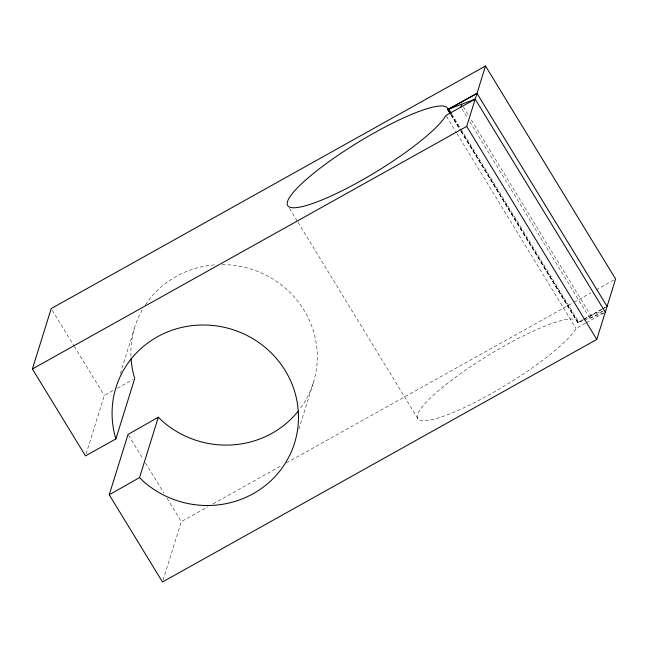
<?xml version="1.0" encoding="UTF-8"?>
<svg xmlns="http://www.w3.org/2000/svg" width="648" height="648" viewBox="0 0 648 648"><rect width="100%" height="100%" fill="white"/><g stroke="black" fill="none" stroke-linecap="round" stroke-linejoin="round"><path stroke-width="0.49" stroke-dasharray="3.24 2.43" d="M583.03 319.829L577.878 322.712L459.926 129.341M86.079 453.973L104.288 395.499L113.846 390.153M120.326 373.596L134.363 328.536M163.085 580.082L181.302 521.608L207.781 506.817M298.89 429.114L313.818 381.186M469.816 121.784L589.915 318.452L590.822 315.536L470.723 118.868M585.492 323.198L576.023 328.487L574.169 331.379A93.515 17.277 -31.4 0 1 444.731 415.805A93.515 17.277 -31.4 0 1 463.377 371.62A93.515 17.277 -31.4 0 1 577.895 322.526L583.573 320.379M117.329 388.217L132.97 379.477M213.079 503.861L281.929 465.402M286.343 462.931L573.229 302.697M574.112 302.203L590.887 292.831M596.176 289.875L613.834 280.017M583.889 319.351L601.919 309.282M602.778 308.804L605.354 307.363M589.915 318.452L603.41 310.919M586.351 322.712L603.563 313.097M577.895 322.526L583.2 319.594M584.091 319.108L601.765 309.339M602.656 308.845L605.305 307.379M590.822 315.536L602.462 311.121M584.512 320.023L603.401 312.854M463.352 106.79L468.617 115.417M461.919 108.84L467.71 118.333M451.923 114.315L460.347 128.118M460.874 128.976L578.85 322.169M451.259 114.599L460.736 130.127M461.263 130.985L577.133 320.728M450.968 114.672L459.4 128.474M450.951 114.858L460.428 130.378M460.963 131.244L577.878 322.712M446.464 116.316L456.467 132.702M456.994 133.569L576.023 328.487M289.599 208.567L297.497 221.511M298.023 222.369L418.106 419.013M52.261 310.303L73.807 345.587M74.334 346.445L104.288 395.499M128.571 435.262L143.338 459.44M145.444 462.891L163.895 493.112M167.062 498.296L181.302 521.608M222.037 264.603A93.515 89.934 17.3 0 1 306.269 314.061A93.515 89.934 17.3 0 1 300.461 408.216M130.969 356.505A93.515 89.934 17.3 0 1 143.24 308.246M145.403 304.819A93.515 89.934 17.3 0 1 216.343 264.773"/><path stroke-width="0.97" d="M450.425 113.991L447.809 109.504L476.985 93.377L607.071 306.407M158.339 417.207L139.531 477.592L143.645 481.618A93.515 89.934 17.3 0 0 291.624 451.073A93.515 89.934 17.3 0 0 209.879 325.231A93.515 89.934 17.3 0 0 115.895 438.899L85.479 455.892L32.4 368.971L51.208 308.578L485.514 65.999L615.6 279.029L596.792 339.422L162.486 582.001L109.237 494.797L128.045 434.403L158.339 417.207L162.454 421.224A93.515 89.934 17.3 0 0 298.218 411.14M115.895 438.899L134.711 378.505A93.515 89.934 17.3 0 1 131.074 358.53M460.866 107.114L461.773 104.207M32.4 368.971L466.698 126.392L485.514 65.999M109.237 494.797L139.531 477.592M447.792 109.682L476.985 93.377M475.203 99.112L445.937 115.457L444.074 118.349A93.515 17.277 -31.4 0 1 314.644 202.784A93.515 17.277 -31.4 0 1 333.283 158.59A93.515 17.277 -31.4 0 1 447.809 109.504L475.203 99.112L605.289 312.142M466.698 126.392L596.792 339.422M448.764 109.139L451.397 113.449M447.809 109.504L449.915 112.946"/></g></svg>
